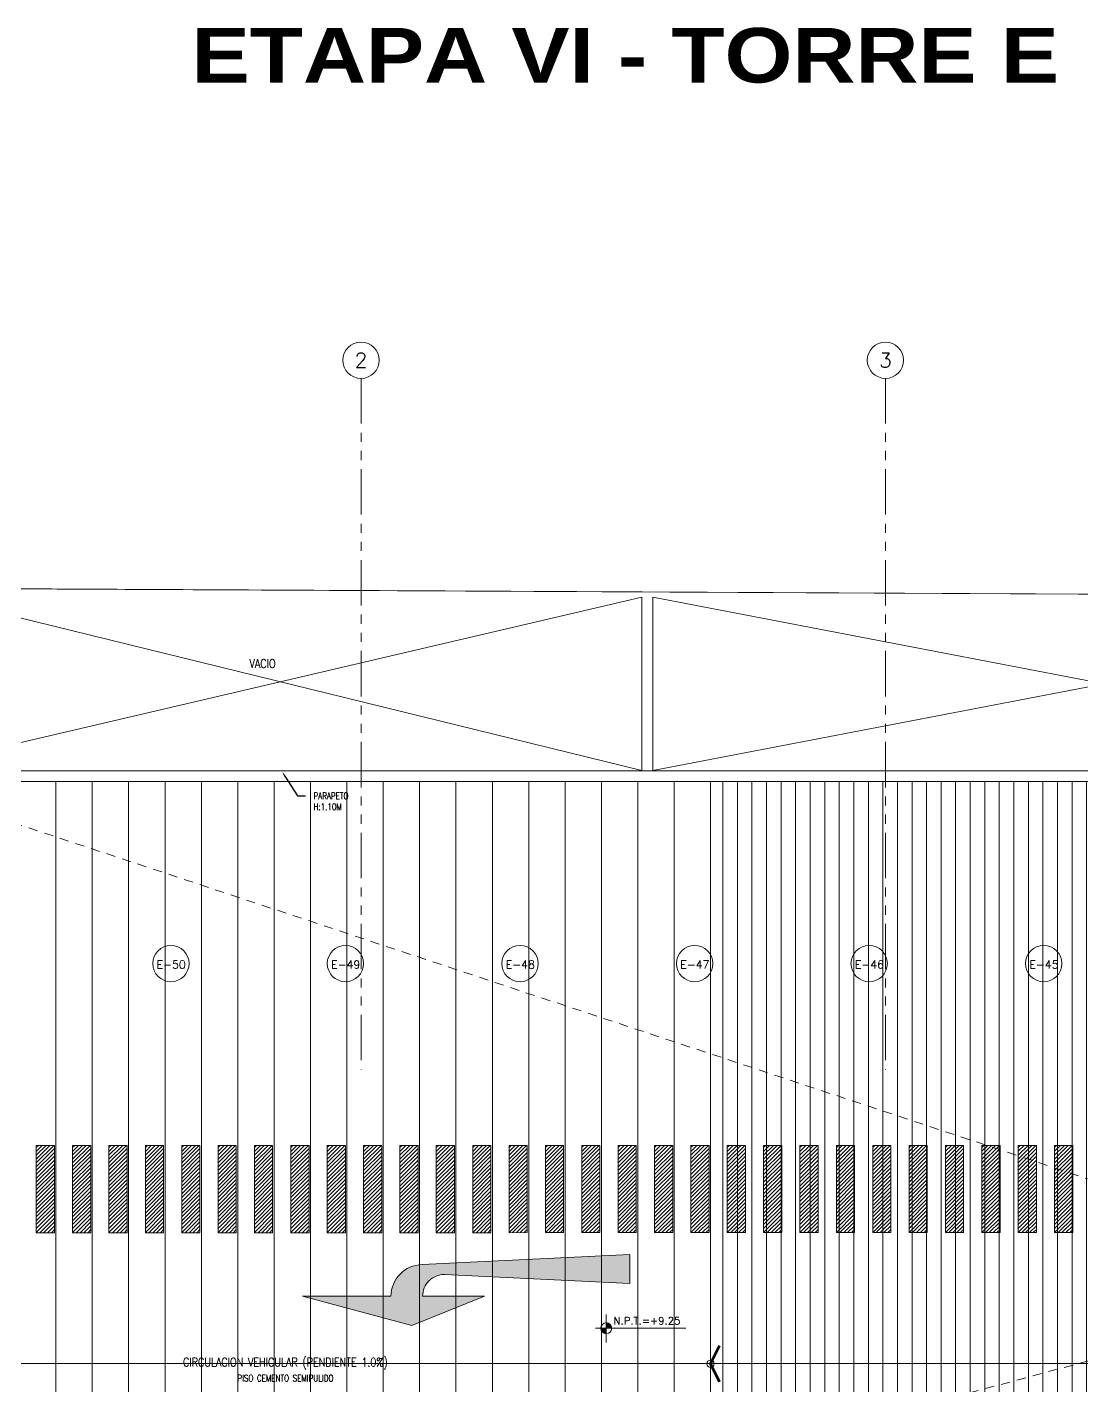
# Model space of a CAD drawing. Header units: millimetres. Extents: x 2085 to 2829, y 1352 to 1631.
# Drawn here: x 2116.01 to 2130.51, y 1370.78 to 1389.46 of the extents above; entities that cross this region are included whole.
import ezdxf
from ezdxf import colors
from ezdxf.entities.mleader import LeaderData, LeaderLine
from ezdxf.enums import TextEntityAlignment as Align
from ezdxf.math import Vec2, Vec3

# ---------------------------------------------------------------- set-up
doc = ezdxf.new("R2010")
doc.units = ezdxf.units.MM
for name, pattern in [('HIDDEN2', [0.1875, 0.125, -0.0625]), ('PHANTOM', [2.5, 1.25, -0.25, 0.25, -0.25, 0.25, -0.25]), ('PHANTOM2', [1.25, 0.625, -0.125, 0.125, -0.125, 0.125, -0.125])]:
    doc.linetypes.add(name, pattern=pattern)
doc.layers.get('0').update_dxf_attribs({"color": 251, "lineweight": 9})
for name, color, linetype, lineweight in [('A-EJES', 251, 'PHANTOM', 9), ('A-HATCH', 251, 'Continuous', 9), ('A-LINEAS', 251, 'Continuous', 9), ('A-MURO BAJO', 251, 'Continuous', 9), ('A-NIVELES-NPT', 251, 'Continuous', 9), ('A-NUMERO ESTAC', 251, 'Continuous', 13), ('A-PROYECCIONES', 251, 'HIDDEN2', 9), ('A-TEXTO-ACABADO PISO', 251, 'Continuous', 13), ('A-TEXTO-AMBIENTES', 251, 'Continuous', 9), ('A-TEXTO-INDICACIONES', 251, 'Continuous', 13), ('CIRCULACION PEATONAL', 251, 'Continuous', 13), ('DLP_MURO BAJO', 251, 'Continuous', 13)]:
    doc.layers.add(name, color=color, linetype=linetype, lineweight=lineweight)
doc.layers.add('A-ETAPAS', color=251, linetype='Continuous', lineweight=9, plot=False)
doc.styles.add('R160-75', font='ariblk.ttf', dxfattribs={"height": 0.6})
doc.styles.add('R80', font='romans.shx', dxfattribs={"width": 0.8, "oblique": 15, "height": 0.1})
doc.styles.add('ROMANS', font='romans.shx', dxfattribs={"width": 0.8})
doc.styles.add('TXT_COTAS', font='romans.shx', dxfattribs={"width": 0.8})

# ---------------------------------------------------------------- blocks, each defined once
blk = doc.blocks.new('EJES 1P')
at = {"layer": 'A-EJES', "linetype": 'PHANTOM2'}
for points in [[(5.224336639163084, 5.34527843631804), (5.224335577600868, -4.158154876902699)], [(12.43433661284507, 5.345278524793684), (12.43433555128286, -4.158154788427055)]]:
    blk.add_lwpolyline(points, dxfattribs=at)
at = {"layer": 'A-EJES', "linetype": 'Continuous'}
for centre in [(5.224336638726527, 5.592360614798963), (12.43433661240852, 5.592360703274608)]:
    blk.add_circle(centre, 0.25, dxfattribs=at)
at = {"layer": 'A-EJES', "linetype": 'Continuous', "style": 'ROMANS'}
for s, p in [('2', (5.224336638726527, 5.59236061386764)), ('3', (12.43433661240852, 5.592360702343285))]:
    blk.add_text(s, height=0.2, dxfattribs=at).set_placement(p, align=Align.MIDDLE_CENTER)
blk = doc.blocks.new('*U115')
at = {"layer": 'CIRCULACION PEATONAL'}
h = blk.add_hatch(dxfattribs=at)
h.set_pattern_fill('ANSI31', color=256, scale=0.3)
h.set_pattern_definition([(45, (80.75036784235422, 0), (-0.02651650429449553, 0.02651650429449553), [])])
h.paths.add_polyline_path([(81.04736672583536, 0.2275326177477837), (80.79736672589357, 0.2275326177477837), (80.79736672589357, -0.9724673796445131), (81.04736672583536, -0.9724673796445131)])
h = blk.add_hatch(dxfattribs=at)
h.set_pattern_fill('ANSI31', color=256, scale=0.3)
h.set_pattern_definition([(45, (81.25036784235422, 0), (-0.02651650429449553, 0.02651650429449553), [])])
h.paths.add_polyline_path([(81.54736672583536, 0.2275326177477837), (81.29736672589357, 0.2275326177477837), (81.29736672589357, -0.9724673796445131), (81.54736672583536, -0.9724673796445131)])
h = blk.add_hatch(dxfattribs=at)
h.set_pattern_fill('ANSI31', color=256, scale=0.3)
h.set_pattern_definition([(45, (81.75036784235422, 0), (-0.02651650429449553, 0.02651650429449553), [])])
h.paths.add_polyline_path([(82.04736672583536, 0.2275326177477837), (81.79736672589357, 0.2275326177477837), (81.79736672589357, -0.9724673796445131), (82.04736672583536, -0.9724673796445131)])
h = blk.add_hatch(dxfattribs=at)
h.set_pattern_fill('ANSI31', color=256, scale=0.3)
h.set_pattern_definition([(45, (82.25036784235422, 0), (-0.02651650429449553, 0.02651650429449553), [])])
h.paths.add_polyline_path([(82.54736672583536, 0.2275326177477837), (82.29736672589357, 0.2275326177477837), (82.29736672589357, -0.9724673796445131), (82.54736672583536, -0.9724673796445131)])
h = blk.add_hatch(dxfattribs=at)
h.set_pattern_fill('ANSI31', color=256, scale=0.3)
h.set_pattern_definition([(45, (82.75036784235422, 0), (-0.02651650429449553, 0.02651650429449553), [])])
h.paths.add_polyline_path([(83.04736672583536, 0.2275326177477837), (82.79736672589357, 0.2275326177477837), (82.79736672589357, -0.9724673796445131), (83.04736672583536, -0.9724673796445131)])
h = blk.add_hatch(dxfattribs=at)
h.set_pattern_fill('ANSI31', color=256, scale=0.3)
h.set_pattern_definition([(45, (83.25036784235422, 0), (-0.02651650429449553, 0.02651650429449553), [])])
h.paths.add_polyline_path([(83.54736672583536, 0.2275326177477837), (83.29736672589357, 0.2275326177477837), (83.29736672589357, -0.9724673796445131), (83.54736672583536, -0.9724673796445131)])
h = blk.add_hatch(dxfattribs=at)
h.set_pattern_fill('ANSI31', color=256, scale=0.3)
h.set_pattern_definition([(45, (83.75036784235422, 0), (-0.02651650429449553, 0.02651650429449553), [])])
h.paths.add_polyline_path([(84.04736672583536, 0.2275326177477837), (83.79736672589357, 0.2275326177477837), (83.79736672589357, -0.9724673796445131), (84.04736672583536, -0.9724673796445131)])
h = blk.add_hatch(dxfattribs=at)
h.set_pattern_fill('ANSI31', color=256, scale=0.3)
h.set_pattern_definition([(45, (84.25036784235422, 0), (-0.02651650429449553, 0.02651650429449553), [])])
h.paths.add_polyline_path([(84.54736672583536, 0.2275326177477837), (84.29736672589357, 0.2275326177477837), (84.29736672589357, -0.9724673796445131), (84.54736672583536, -0.9724673796445131)])
h = blk.add_hatch(dxfattribs=at)
h.set_pattern_fill('ANSI31', color=256, scale=0.3)
h.set_pattern_definition([(45, (84.75036784235422, 0), (-0.02651650429449553, 0.02651650429449553), [])])
h.paths.add_polyline_path([(85.04736672583536, 0.2275326177477837), (84.79736672589357, 0.2275326177477837), (84.79736672589357, -0.9724673796445131), (85.04736672583536, -0.9724673796445131)])
h = blk.add_hatch(dxfattribs=at)
h.set_pattern_fill('ANSI31', color=256, scale=0.3)
h.set_pattern_definition([(45, (85.25036784235422, 0), (-0.02651650429449553, 0.02651650429449553), [])])
h.paths.add_polyline_path([(85.54736672583536, 0.2275326177477837), (85.29736672589357, 0.2275326177477837), (85.29736672589357, -0.9724673796445131), (85.54736672583536, -0.9724673796445131)])
h = blk.add_hatch(dxfattribs=at)
h.set_pattern_fill('ANSI31', color=256, scale=0.3)
h.set_pattern_definition([(45, (85.75036784235422, 0), (-0.02651650429449553, 0.02651650429449553), [])])
h.paths.add_polyline_path([(86.04736672583536, 0.2275326177477837), (85.79736672589357, 0.2275326177477837), (85.79736672589357, -0.9724673796445131), (86.04736672583536, -0.9724673796445131)])
h = blk.add_hatch(dxfattribs=at)
h.set_pattern_fill('ANSI31', color=256, scale=0.3)
h.set_pattern_definition([(45, (86.25036784235422, 0), (-0.02651650429449553, 0.02651650429449553), [])])
h.paths.add_polyline_path([(86.54736672583536, 0.2275326177477837), (86.29736672589357, 0.2275326177477837), (86.29736672589357, -0.9724673796445131), (86.54736672583536, -0.9724673796445131)])
h = blk.add_hatch(dxfattribs=at)
h.set_pattern_fill('ANSI31', color=256, scale=0.3)
h.set_pattern_definition([(45, (86.75036784235422, 0), (-0.02651650429449553, 0.02651650429449553), [])])
h.paths.add_polyline_path([(87.04736672583536, 0.2275326177477837), (86.79736672589357, 0.2275326177477837), (86.79736672589357, -0.9724673796445131), (87.04736672583536, -0.9724673796445131)])
h = blk.add_hatch(dxfattribs=at)
h.set_pattern_fill('ANSI31', color=256, scale=0.3)
h.set_pattern_definition([(45, (87.25036784235422, 0), (-0.02651650429449553, 0.02651650429449553), [])])
h.paths.add_polyline_path([(87.54736672583536, 0.2275326177477837), (87.29736672589357, 0.2275326177477837), (87.29736672589357, -0.9724673796445131), (87.54736672583536, -0.9724673796445131)])
h = blk.add_hatch(dxfattribs=at)
h.set_pattern_fill('ANSI31', color=256, scale=0.3)
h.set_pattern_definition([(45, (87.75036784235422, 0), (-0.02651650429449553, 0.02651650429449553), [])])
h.paths.add_polyline_path([(88.04736672583536, 0.2275326177477837), (87.79736672589357, 0.2275326177477837), (87.79736672589357, -0.9724673796445131), (88.04736672583536, -0.9724673796445131)])
h = blk.add_hatch(dxfattribs=at)
h.set_pattern_fill('ANSI31', color=256, scale=0.3)
h.set_pattern_definition([(45, (88.25036784235422, 0), (-0.02651650429449553, 0.02651650429449553), [])])
h.paths.add_polyline_path([(88.54736672583536, 0.2275326177477837), (88.29736672589357, 0.2275326177477837), (88.29736672589357, -0.9724673796445131), (88.54736672583536, -0.9724673796445131)])
h = blk.add_hatch(dxfattribs=at)
h.set_pattern_fill('ANSI31', color=256, scale=0.3)
h.set_pattern_definition([(45, (88.75036784235422, 0), (-0.02651650429449553, 0.02651650429449553), [])])
h.paths.add_polyline_path([(89.04736672583536, 0.2275326177477837), (88.79736672589357, 0.2275326177477837), (88.79736672589357, -0.9724673796445131), (89.04736672583536, -0.9724673796445131)])
h = blk.add_hatch(dxfattribs=at)
h.set_pattern_fill('ANSI31', color=256, scale=0.3)
h.set_pattern_definition([(45, (89.25036784235422, 0), (-0.02651650429449553, 0.02651650429449553), [])])
h.paths.add_polyline_path([(89.54736672583536, 0.2275326177477837), (89.29736672589357, 0.2275326177477837), (89.29736672589357, -0.9724673796445131), (89.54736672583536, -0.9724673796445131)])
h = blk.add_hatch(dxfattribs=at)
h.set_pattern_fill('ANSI31', color=256, scale=0.3)
h.set_pattern_definition([(45, (89.75036784235422, 0), (-0.02651650429449553, 0.02651650429449553), [])])
h.paths.add_polyline_path([(90.04736672583536, 0.2275326177477837), (89.79736672589357, 0.2275326177477837), (89.79736672589357, -0.9724673796445131), (90.04736672583536, -0.9724673796445131)])
h = blk.add_hatch(dxfattribs=at)
h.set_pattern_fill('ANSI31', color=256, scale=0.3)
h.set_pattern_definition([(45, (90.25036784235422, 0), (-0.02651650429449553, 0.02651650429449553), [])])
h.paths.add_polyline_path([(90.54736672583536, 0.2275326177477837), (90.29736672589357, 0.2275326177477837), (90.29736672589357, -0.9724673796445131), (90.54736672583536, -0.9724673796445131)])
h = blk.add_hatch(dxfattribs=at)
h.set_pattern_fill('ANSI31', color=256, scale=0.3)
h.set_pattern_definition([(45, (90.75036784235422, 0), (-0.02651650429449553, 0.02651650429449553), [])])
h.paths.add_polyline_path([(91.04736672583536, 0.2275326177477837), (90.79736672589357, 0.2275326177477837), (90.79736672589357, -0.9724673796445131), (91.04736672583536, -0.9724673796445131)])
h = blk.add_hatch(dxfattribs=at)
h.set_pattern_fill('ANSI31', color=256, scale=0.3)
h.set_pattern_definition([(45, (91.25036784235422, 0), (-0.02651650429449553, 0.02651650429449553), [])])
h.paths.add_polyline_path([(91.54736672583536, 0.2275326177477837), (91.29736672589357, 0.2275326177477837), (91.29736672589357, -0.9724673796445131), (91.54736672583536, -0.9724673796445131)])
h = blk.add_hatch(dxfattribs=at)
h.set_pattern_fill('ANSI31', color=256, scale=0.3)
h.set_pattern_definition([(45, (91.75036784235422, 0), (-0.02651650429449553, 0.02651650429449553), [])])
h.paths.add_polyline_path([(92.04736672583536, 0.2275326177477837), (91.79736672589357, 0.2275326177477837), (91.79736672589357, -0.9724673796445131), (92.04736672583536, -0.9724673796445131)])
h = blk.add_hatch(dxfattribs=at)
h.set_pattern_fill('ANSI31', color=256, scale=0.3)
h.set_pattern_definition([(45, (92.25036784235422, 0), (-0.02651650429449553, 0.02651650429449553), [])])
h.paths.add_polyline_path([(92.54736672583536, 0.2275326177477837), (92.29736672589357, 0.2275326177477837), (92.29736672589357, -0.9724673796445131), (92.54736672583536, -0.9724673796445131)])
h = blk.add_hatch(dxfattribs=at)
h.set_pattern_fill('ANSI31', color=256, scale=0.3)
h.set_pattern_definition([(45, (92.75036784235422, 0), (-0.02651650429449553, 0.02651650429449553), [])])
h.paths.add_polyline_path([(93.04736672583536, 0.2275326177477837), (92.79736672589357, 0.2275326177477837), (92.79736672589357, -0.9724673796445131), (93.04736672583536, -0.9724673796445131)])
h = blk.add_hatch(dxfattribs=at)
h.set_pattern_fill('ANSI31', color=256, scale=0.3)
h.set_pattern_definition([(45, (93.25036784235422, 0), (-0.02651650429449553, 0.02651650429449553), [])])
h.paths.add_polyline_path([(93.54736672583536, 0.2275326177477837), (93.29736672589357, 0.2275326177477837), (93.29736672589357, -0.9724673796445131), (93.54736672583536, -0.9724673796445131)])
h = blk.add_hatch(dxfattribs=at)
h.set_pattern_fill('ANSI31', color=256, scale=0.3)
h.set_pattern_definition([(45, (93.75036784235422, 0), (-0.02651650429449553, 0.02651650429449553), [])])
h.paths.add_polyline_path([(94.04736672583536, 0.2275326177477837), (93.79736672589357, 0.2275326177477837), (93.79736672589357, -0.9724673796445131), (94.04736672583536, -0.9724673796445131)])
h = blk.add_hatch(dxfattribs=at)
h.set_pattern_fill('ANSI31', color=256, scale=0.3)
h.set_pattern_definition([(45, (94.25036784235422, 0), (-0.02651650429449553, 0.02651650429449553), [])])
h.paths.add_polyline_path([(94.54736672583536, 0.2275326177477837), (94.29736672589357, 0.2275326177477837), (94.29736672589357, -0.9724673796445131), (94.54736672583536, -0.9724673796445131)])
h = blk.add_hatch(dxfattribs=at)
h.set_pattern_fill('ANSI31', color=256, scale=0.3)
h.set_pattern_definition([(45, (94.75036784235422, 0), (-0.02651650429449553, 0.02651650429449553), [])])
h.paths.add_polyline_path([(95.04736672583536, 0.2275326177477837), (94.79736672589357, 0.2275326177477837), (94.79736672589357, -0.9724673796445131), (95.04736672583536, -0.9724673796445131)])
for points in [[(80.79736672589357, -0.9724673796445131), (81.04736672583536, -0.9724673796445131), (81.04736672583536, 0.2275326177477837), (80.79736672589357, 0.2275326177477837)], [(81.29736672589357, -0.9724673796445131), (81.54736672583536, -0.9724673796445131), (81.54736672583536, 0.2275326177477837), (81.29736672589357, 0.2275326177477837)], [(81.79736672589357, -0.9724673796445131), (82.04736672583536, -0.9724673796445131), (82.04736672583536, 0.2275326177477837), (81.79736672589357, 0.2275326177477837)], [(82.29736672589357, -0.9724673796445131), (82.54736672583536, -0.9724673796445131), (82.54736672583536, 0.2275326177477837), (82.29736672589357, 0.2275326177477837)], [(82.79736672589357, -0.9724673796445131), (83.04736672583536, -0.9724673796445131), (83.04736672583536, 0.2275326177477837), (82.79736672589357, 0.2275326177477837)], [(83.29736672589357, -0.9724673796445131), (83.54736672583536, -0.9724673796445131), (83.54736672583536, 0.2275326177477837), (83.29736672589357, 0.2275326177477837)], [(83.79736672589357, -0.9724673796445131), (84.04736672583536, -0.9724673796445131), (84.04736672583536, 0.2275326177477837), (83.79736672589357, 0.2275326177477837)], [(84.29736672589357, -0.9724673796445131), (84.54736672583536, -0.9724673796445131), (84.54736672583536, 0.2275326177477837), (84.29736672589357, 0.2275326177477837)], [(84.79736672589357, -0.9724673796445131), (85.04736672583536, -0.9724673796445131), (85.04736672583536, 0.2275326177477837), (84.79736672589357, 0.2275326177477837)], [(85.29736672589357, -0.9724673796445131), (85.54736672583536, -0.9724673796445131), (85.54736672583536, 0.2275326177477837), (85.29736672589357, 0.2275326177477837)], [(85.79736672589357, -0.9724673796445131), (86.04736672583536, -0.9724673796445131), (86.04736672583536, 0.2275326177477837), (85.79736672589357, 0.2275326177477837)], [(86.29736672589357, -0.9724673796445131), (86.54736672583536, -0.9724673796445131), (86.54736672583536, 0.2275326177477837), (86.29736672589357, 0.2275326177477837)], [(86.79736672589357, -0.9724673796445131), (87.04736672583536, -0.9724673796445131), (87.04736672583536, 0.2275326177477837), (86.79736672589357, 0.2275326177477837)], [(87.29736672589357, -0.9724673796445131), (87.54736672583536, -0.9724673796445131), (87.54736672583536, 0.2275326177477837), (87.29736672589357, 0.2275326177477837)], [(87.79736672589357, -0.9724673796445131), (88.04736672583536, -0.9724673796445131), (88.04736672583536, 0.2275326177477837), (87.79736672589357, 0.2275326177477837)], [(88.29736672589357, -0.9724673796445131), (88.54736672583536, -0.9724673796445131), (88.54736672583536, 0.2275326177477837), (88.29736672589357, 0.2275326177477837)], [(88.79736672589357, -0.9724673796445131), (89.04736672583536, -0.9724673796445131), (89.04736672583536, 0.2275326177477837), (88.79736672589357, 0.2275326177477837)], [(89.29736672589357, -0.9724673796445131), (89.54736672583536, -0.9724673796445131), (89.54736672583536, 0.2275326177477837), (89.29736672589357, 0.2275326177477837)], [(89.79736672589357, -0.9724673796445131), (90.04736672583536, -0.9724673796445131), (90.04736672583536, 0.2275326177477837), (89.79736672589357, 0.2275326177477837)], [(90.29736672589357, -0.9724673796445131), (90.54736672583536, -0.9724673796445131), (90.54736672583536, 0.2275326177477837), (90.29736672589357, 0.2275326177477837)], [(90.79736672589357, -0.9724673796445131), (91.04736672583536, -0.9724673796445131), (91.04736672583536, 0.2275326177477837), (90.79736672589357, 0.2275326177477837)], [(91.29736672589357, -0.9724673796445131), (91.54736672583536, -0.9724673796445131), (91.54736672583536, 0.2275326177477837), (91.29736672589357, 0.2275326177477837)], [(91.79736672589357, -0.9724673796445131), (92.04736672583536, -0.9724673796445131), (92.04736672583536, 0.2275326177477837), (91.79736672589357, 0.2275326177477837)], [(92.29736672589357, -0.9724673796445131), (92.54736672583536, -0.9724673796445131), (92.54736672583536, 0.2275326177477837), (92.29736672589357, 0.2275326177477837)], [(92.79736672589357, -0.9724673796445131), (93.04736672583536, -0.9724673796445131), (93.04736672583536, 0.2275326177477837), (92.79736672589357, 0.2275326177477837)], [(93.29736672589357, -0.9724673796445131), (93.54736672583536, -0.9724673796445131), (93.54736672583536, 0.2275326177477837), (93.29736672589357, 0.2275326177477837)], [(93.79736672589357, -0.9724673796445131), (94.04736672583536, -0.9724673796445131), (94.04736672583536, 0.2275326177477837), (93.79736672589357, 0.2275326177477837)], [(94.29736672589357, -0.9724673796445131), (94.54736672583536, -0.9724673796445131), (94.54736672583536, 0.2275326177477837), (94.29736672589357, 0.2275326177477837)], [(94.79736672589357, -0.9724673796445131), (95.04736672583536, -0.9724673796445131), (95.04736672583536, 0.2275326177477837), (94.79736672589357, 0.2275326177477837)]]:
    blk.add_lwpolyline(points, close=True, dxfattribs=at)
blk = doc.blocks.new('SIM NIVEL PLANTA')
at = {"linetype": 'Continuous'}
h = blk.add_hatch(dxfattribs=at)
h.set_pattern_fill('_USER', color=256, scale=0.0999963382923852, angle=45, style=0, pattern_type=0)
h.set_pattern_definition([(45, (35396.10580914898, 26516.48920438578), (-0.0707080889003696, 0.0707080889003696), [])])
h.paths.add_polyline_path([(-17.03192196782002, 1e-16), (-15.53208676343602, 1e-16, 0.4092090227661144), (-17.03192196782002, 1.474380134766136)])
h.paths.add_polyline_path([(-18.53175717220401, -1e-16, 0.4192358746569979), (-17.03192196782002, -1.525729753993459), (-17.03192196782002, 0)])
for p, q in [((4.8125218776986, 0), (-20, 0)), ((-17.03192196782002, -3.974827738415029), (-17.03192196782002, 3.71603278895526))]:
    blk.add_line(p, q)
blk.add_circle((-17.03192196782002, -0.0256748096136619), 1.500054944379798, dxfattribs=at)
at = {"style": 'R80'}
blk.add_attdef('N.P.T.+0.00', text='', height=2.029999999999998, dxfattribs=at).set_placement((-5.827213661814135, 2.014999999999999), align=Align.MIDDLE_CENTER)
blk = doc.blocks.new('PO_GUARDIA CIVIL ESQ FAISANES_PLANTAS_Sotanos_REVA_2022.01.24 - copia$0$XREF_SOTANOS - ETAPA 1-2020.06.26$0$fiz')
blk.add_hatch(color=8).paths.add_polyline_path([(-0.08750000000009095, -1.214999999999918), (-0.08750000000009095, -0.01072660652607738), (-0.09036042840693881, -0.01072660652619106), (-0.4875000000004093, -1.499999999999886), (-0.08750000000009095, -2.500000000000455), (-0.08750000000009095, -1.649999999999977, -0.4142135623725402), (0.2124999999998636, -1.949999999999363), (0.08749999999986358, -4.5), (0.4874999999999545, -4.500000000000114), (0.3474400177760799, -1.642776362636369, 0.4093578580107696)])
blk.add_lwpolyline([(0.3474400177760799, -1.642776362636369, 0.4093578580107321), (-0.08750000000009095, -1.214999999999918), (-0.08750000000009095, 0), (-0.4875000000001819, -1.5), (-0.08750000000009095, -2.5), (-0.08750000000009095, -1.649999999999977, -0.4142135623730951), (0.2124999999998636, -1.949999999999932), (0.08749999999986358, -4.5), (0.4874999999999545, -4.5)], format="xyb", close=True)
blk = doc.blocks.new('EJE')
at = {"linetype": 'Continuous'}
blk.add_circle((-4.656613e-10, -3.7252903e-09), 0.5, dxfattribs=at)
at = {"layer": 'A-TEXTO-INDICACIONES', "style": 'ROMANS'}
blk.add_attdef('EJE', text='', height=0.22, rotation=1.067217058e-07, dxfattribs=at).set_placement((0.0068061400004788, 0.02766973558132052), align=Align.MIDDLE_CENTER)

msp = doc.modelspace()

# ---------------------------------------------------------------- hatches: boundary and pattern name
at = {"layer": 'A-HATCH'}
h = msp.add_hatch(dxfattribs=at)
h.set_pattern_fill('_USER', color=256, scale=0.5, angle=90, pattern_type=0)
h.set_pattern_definition([(90, (2125.40949821905, 1371.094692160633), (-0.5, 3.061616997868383e-17), [])])
edge = h.paths.add_edge_path()
edge.add_line((2113.299493617893, 1374.090142968368), (2113.299493764111, 1372.340049093847))
edge.add_arc((2107.299493763849, 1372.340143635861), 6.000000001006784, 301.2205747427943, 359.99909719026823, ccw=False)
edge.add_line((2110.409498572632, 1367.209074536596), (2110.40949821905, 1363.09014274392))
edge.add_line((2110.40949821905, 1363.09014274392), (2116.36464537397, 1363.090230673809))
edge.add_line((2116.36464537397, 1363.090230673809), (2116.364645430286, 1367.590233669874))
edge.add_line((2116.364645430286, 1367.590233669874), (2116.464645433173, 1367.590233291757))
edge.add_line((2116.464645433173, 1367.590233291757), (2116.464645359133, 1363.090230468918))
edge.add_line((2116.464645359133, 1363.090230468918), (2125.40949821905, 1363.090144908313))
edge.add_line((2125.40949821905, 1363.090144908313), (2125.40949821905, 1379.090139596049))
edge.add_line((2125.40949821905, 1379.090139596049), (2114.265712237152, 1379.090144164187))
edge.add_line((2114.265712237152, 1379.090144164187), (2114.265712125829, 1374.090143049393))
edge.add_line((2114.265712125829, 1374.090143049393), (2113.299493617893, 1374.090142968368))
h = msp.add_hatch(dxfattribs=at)
h.set_pattern_fill('_USER', color=256, scale=0.1999999999999992, angle=90, pattern_type=0)
h.set_pattern_definition([(90, (2156.779497972565, 1371.090119298805), (-0.1999999999999992, 1.224646799147348e-17), [])])
h.paths.add_polyline_path([(2125.40949821905, 1379.090144253594), (2125.40949821905, 1363.090144017969), (2156.529497972565, 1363.090094344017), (2156.529497972565, 1379.090144253594)])
h.paths.add_polyline_path([(2142.559497167784, 1379.090032651347), (2142.859497167773, 1379.090032651347), (2142.85949713896, 1363.090141424236), (2142.559497138971, 1363.090141424236)], flags=16)

# ---------------------------------------------------------------- linework, layer by layer
for p, q in [((2113.167767103229, 1371.089796470736), (2125.407406051838, 1371.08966473702)), ((2125.407189681972, 1371.090095559393), (2156.529497972565, 1371.08966473702))]:
    msp.add_line(p, q)
msp.add_lwpolyline([(2114.544644414439, 1381.746600927111), (2138.896480889953, 1381.626214970161), (2138.966360062992, 1382.029576055032), (2139.0543424423, 1381.237521671016), (2139.102001064128, 1381.626214970161), (2165.244530943272, 1381.626214971092)])
at = {"color": 1}
msp.add_lwpolyline([(2114.545710925735, 1381.744332459259), (2138.89754740125, 1381.623946502308), (2138.967426574289, 1382.027307587179), (2139.055408953596, 1381.235253203164), (2139.103067575425, 1381.623946502308), (2165.245597454568, 1381.623946503239)], dxfattribs=at)
at = {"const_width": 0.03749999999999955}
msp.add_lwpolyline([(2125.533900475819, 1370.837796825242), (2125.408343950511, 1371.087797250856), (2125.533900481873, 1371.337796826173)], dxfattribs=at)
msp.add_circle((2125.408452135444, 1371.08758183967), 0.04999999999999956)
at = {"layer": 'A-LINEAS'}
msp.add_lwpolyline([(2113.299493617893, 1374.090142968368), (2113.299493764111, 1372.340049093847, -0.2622449280262831), (2110.409498572632, 1367.209074536596), (2110.40949821905, 1363.09014274392), (2116.36464537397, 1363.090230673809), (2116.364645430286, 1367.590233669874), (2116.464645433173, 1367.590233291757), (2116.464645359133, 1363.090230468918), (2125.40949821905, 1363.090144908313), (2125.40949821905, 1379.090139596049), (2114.265712237152, 1379.090144164187), (2114.265712125829, 1374.090143049393)], format="xyb", close=True, dxfattribs=at)
msp.add_lwpolyline([(2125.40949821905, 1379.090144253594), (2125.40949821905, 1363.090144017969), (2156.529497972565, 1363.090094344017), (2156.529497972565, 1379.090144253594)], close=True, dxfattribs=at)
at = {"layer": 'A-MURO BAJO'}
for p, q in [((2114.265712318904, 1381.746600927111), (2124.465125862384, 1379.240161652003)), ((2124.465134842575, 1381.626214968298), (2114.265712318904, 1379.24014479227)), ((2124.465125862384, 1379.240161652003), (2124.465134842575, 1381.626214968298)), ((2124.615133574107, 1381.626214968298), (2124.615125862407, 1379.240161084828)), ((2137.01514759982, 1381.626214968298, 3.563379332037942e-07), (2124.615125862407, 1379.240161084828)), ((2124.615133574107, 1381.626214968298), (2137.015142388721, 1379.239938129929, -3.736296040795833e-07)), ((2114.115985425239, 1379.240143587139), (2137.015144570984, 1379.240143821832, -6.111627823715917e-08))]:
    msp.add_line(p, q, dxfattribs=at)
msp.add_lwpolyline([(2114.115712237157, 1379.090144167912), (2137.015144619733, 1379.090143681761)], dxfattribs=at)
at = {"layer": 'A-PROYECCIONES'}
for p, q in [((2100.723846908825, 1363.090142853816), (2160.214486720672, 1379.09000364903)), ((2114.115712237157, 1379.090144193989), (2162.41949792965, 1363.083185704683))]:
    msp.add_line(p, q, dxfattribs=at)

# ---------------------------------------------------------------- block references
msp.add_blockref('EJES 1P', (2115.380163350716, 1379.290143699643))
at = {"rotation": 180.0005141974605}
msp.add_blockref('*U115', (2211.186873862424, 1373.117681111467), dxfattribs=at)
at = {"color": 9, "transparency": 33554483, "rotation": 90}
msp.add_blockref('PO_GUARDIA CIVIL ESQ FAISANES_PLANTAS_Sotanos_REVA_2022.01.24 - copia$0$XREF_SOTANOS - ETAPA 1-2020.06.26$0$fiz', (2119.801079480958, 1372.10264390174), dxfattribs=at)
at = {"layer": 'A-NIVELES-NPT', "xscale": 0.05, "yscale": 0.05, "zscale": 0.05}
msp.add_blockref('SIM NIVEL PLANTA', (2124.827848250678, 1371.577236444947), dxfattribs=at).add_auto_attribs({'N.P.T.+0.00': 'N.P.T.=+9.25'})
at = {"layer": 'A-NUMERO ESTAC'}
ref = msp.add_blockref('EJE', (2117.990692546815, 1376.588692416695), dxfattribs=dict(at, xscale=-0.5, yscale=0.5, zscale=0.5, rotation=180))
ref.add_attrib('EJE', 'E-50', dxfattribs={"layer": 'A-TEXTO-INDICACIONES', "height": 0.11, "rotation": 359.9999998932783, "style": 'ROMANS'}).set_placement((2117.99409561682, 1376.574857547206), align=Align.MIDDLE_CENTER)
ref = msp.add_blockref('EJE', (2120.39069254681, 1376.588692416695), dxfattribs=dict(at, xscale=-0.5, yscale=0.5, zscale=0.5, rotation=180))
ref.add_attrib('EJE', 'E-49', dxfattribs={"layer": 'A-TEXTO-INDICACIONES', "height": 0.11, "rotation": 359.9999998932783, "style": 'ROMANS'}).set_placement((2120.394095616814, 1376.574857547206), align=Align.MIDDLE_CENTER)
ref = msp.add_blockref('EJE', (2122.790692546804, 1376.588692416695), dxfattribs=dict(at, xscale=-0.5, yscale=0.5, zscale=0.5, rotation=180))
ref.add_attrib('EJE', 'E-48', dxfattribs={"layer": 'A-TEXTO-INDICACIONES', "height": 0.11, "rotation": 359.9999998932783, "style": 'ROMANS'}).set_placement((2122.794095616808, 1376.574857547206), align=Align.MIDDLE_CENTER)
ref = msp.add_blockref('EJE', (2125.190692546798, 1376.588692416695), dxfattribs=dict(at, xscale=-0.5, yscale=0.5, zscale=0.5, rotation=180))
ref.add_attrib('EJE', 'E-47', dxfattribs={"layer": 'A-TEXTO-INDICACIONES', "height": 0.11, "rotation": 359.9999998932783, "style": 'ROMANS'}).set_placement((2125.194095616802, 1376.574857547206), align=Align.MIDDLE_CENTER)
ref = msp.add_blockref('EJE', (2127.590692546792, 1376.588692416695), dxfattribs=dict(at, xscale=-0.5, yscale=0.5, zscale=0.5, rotation=180))
ref.add_attrib('EJE', 'E-46', dxfattribs={"layer": 'A-TEXTO-INDICACIONES', "height": 0.11, "rotation": 359.9999998932783, "style": 'ROMANS'}).set_placement((2127.594095616796, 1376.574857547206), align=Align.MIDDLE_CENTER)
ref = msp.add_blockref('EJE', (2129.990692546786, 1376.588692416695), dxfattribs=dict(at, xscale=-0.5, yscale=0.5, zscale=0.5, rotation=180))
ref.add_attrib('EJE', 'E-45', dxfattribs={"layer": 'A-TEXTO-INDICACIONES', "height": 0.11, "rotation": 359.9999998932783, "style": 'ROMANS'}).set_placement((2129.994095616791, 1376.574857547206), align=Align.MIDDLE_CENTER)
at = {"layer": 'DLP_MURO BAJO'}
msp.add_blockref('EJES 1P', (2115.380163350716, 1379.290143699643), dxfattribs=at)

# ---------------------------------------------------------------- texts
at = {"layer": 'A-ETAPAS', "style": 'R160-75'}
msp.add_text('ETAPA VI - TORRE E', height=0.75, dxfattribs=at).set_placement((2124.237250076744, 1388.699290275831), align=Align.CENTER)
at = {"layer": 'A-TEXTO-ACABADO PISO', "insert": (2119.565270465237, 1370.934022410099), "char_height": 0.09, "attachment_point": 2, "style": 'ROMANS'}
msp.add_mtext_dynamic_manual_height_columns('PISO CEMENTO SEMIPULIDO', width=1.586306558412616, gutter_width=12.5, heights=[0], dxfattribs=at)
at = {"layer": 'A-TEXTO-AMBIENTES', "char_height": 0.12, "attachment_point": 5, "style": 'ROMANS'}
for s, insert, width in [('VACIO', (2119.251035215965, 1380.712250872773), 2.556211270681947), ('CIRCULACION VEHICULAR (PENDIENTE 1.0%)', (2119.565132307724, 1371.089730603878), 4.147711165518017)]:
    msp.add_mtext(s, dxfattribs=dict(at, insert=insert, width=width))

# ---------------------------------------------------------------- leaders
at = {"layer": 'A-TEXTO-INDICACIONES'}
ml = msp.add_multileader_mtext('Standard', dxfattribs=at)
ml.set_content('\\pxsm1,ql,t16;PARAPETO\\PH:1.10M', color=256, style='TXT_COTAS')
ml.set_leader_properties(color=7)
ml.build(insert=Vec2(0, 0))
ml.multileader.update_dxf_attribs({"dogleg_length": 0.1104934798556762, "arrow_head_size": 0.07})
ctx = ml.context
ctx.base_point, ctx.char_height, ctx.arrow_head_size, ctx.landing_gap_size, ctx.plane_origin = Vec3(2119.840013007485, 1378.893899885264), 0.09, 0.07, 0.05, Vec3(2119.576289718409, 1378.453675315973)
ctx.text_align_type = 2
notes = []
notes.append((ctx, [(0, (1, 1, 0), (2119.72951952763, 1378.893899885264), (1, 0), 0.1104934798556762, [(0, [(2119.520169760616, 1379.224043594931)], 0, [])])]))
ctx.mtext.insert, ctx.mtext.width, ctx.mtext.defined_height, ctx.mtext.alignment, ctx.mtext.flow_direction = Vec3(2120.400870150325, 1378.938899885189), 0.4504669150335485, 0.4369191216492239, 3, 5
for ctx, leaders in notes:
    for number, flags, end, landing, length, lines in leaders:
        leader = LeaderData()
        leader.index, (leader.has_last_leader_line, leader.has_dogleg_vector, leader.attachment_direction) = number, flags
        leader.last_leader_point, leader.dogleg_vector, leader.dogleg_length = Vec3(end), Vec3(landing), length
        for number, points, colour, breaks in lines:
            line = LeaderLine()
            line.index, line.vertices, line.color, line.breaks = number, Vec3.list(points), colors.encode_raw_color(colour), breaks
            leader.lines.append(line)
        ctx.leaders.append(leader)

doc.saveas('drawing.dxf')
